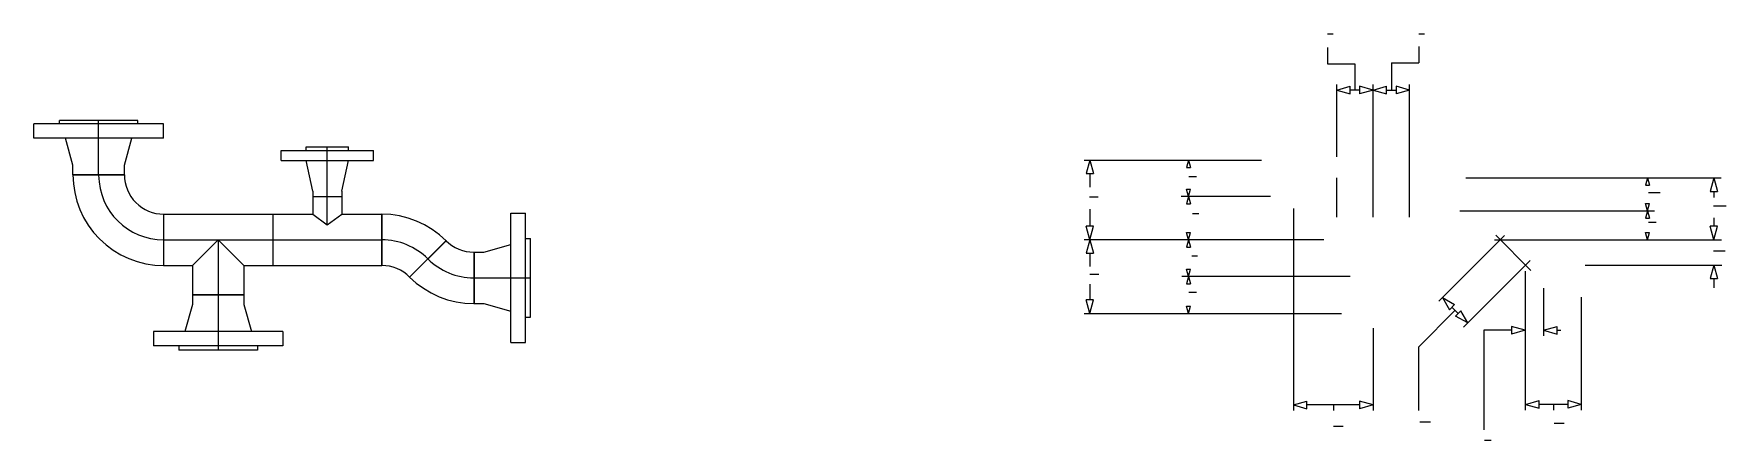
# Model space of a CAD drawing. Extents: x 435 to 3413, y 235 to 950.
import ezdxf

# ---------------------------------------------------------------- set-up
doc = ezdxf.new("R2010")
doc.units = 0
doc.header["$MEASUREMENT"] = 0
for name, color, linetype in [('-1', 7, 'CONTINUOUS'), ('1', 7, 'CONTINUOUS'), ('2', 7, 'CONTINUOUS'), ('21', 7, 'CONTINUOUS')]:
    doc.layers.add(name, color=color, linetype=linetype)

msp = doc.modelspace()

# ---------------------------------------------------------------- linework, layer by layer
at = {"layer": '-1', "color": 5, "linetype": 'Continuous'}
for p, q in [((2711.2, 949.7), (2721.2, 949.7)), ((2871.8, 949.7), (2881.8, 949.7)), ((2467.5, 698.4), (2480.5, 698.4)), ((2292.5, 663), (2307.5, 663)), ((3275.7, 670.8), (3296.7, 670.8)), ((2473.9, 633.4), (2484.9, 633.4)), ((3390.6, 647), (3412.6, 647)), ((3275.7, 618.3), (3289.7, 618.3)), ((3390.6, 568), (3410.6, 568)), ((2472.3, 559.1), (2482.3, 559.1)), ((2293.2, 526.8), (2309.2, 526.8)), ((2467.5, 494.9), (2480.5, 494.9)), ((2721.6, 259.6), (2738.6, 259.6)), ((2873.6, 267.2), (2892.6, 267.2)), ((3109.8, 264.8), (3127.8, 264.8)), ((2987.3, 234.7), (2999.3, 234.7))]:
    msp.add_line(p, q, dxfattribs=at)
at = {"layer": '1', "color": 3, "linetype": 'Continuous'}
for p, q in [((2711.4, 925.6), (2711.4, 896.8)), ((2871.7, 927.4), (2871.7, 898.6)), ((2711.4, 896.8), (2759.6, 896.8)), ((2759.6, 896.8), (2759.6, 850.8)), ((2823.6, 898.6), (2871.7, 898.6)), ((2823.6, 898.6), (2823.6, 850.8)), ((2727.6, 733.4), (2727.6, 860.8)), ((2727.6, 850.8), (2751.3, 857.4)), ((2727.6, 850.8), (2751.3, 844.3)), ((2751.3, 844.3), (2751.3, 857.4)), ((2767.8, 850.8), (2751.3, 850.8)), ((2791.6, 850.8), (2767.8, 857.4)), ((2767.8, 857.4), (2767.8, 844.3)), ((2791.6, 850.8), (2767.8, 844.3)), ((2791.6, 627.1), (2791.6, 860.8)), ((2791.6, 850.8), (2815.3, 857.4)), ((2791.6, 850.8), (2815.3, 844.3)), ((2815.3, 844.3), (2815.3, 857.4)), ((2855.6, 850.8), (2831.8, 857.4)), ((2831.8, 857.4), (2831.8, 844.3)), ((2855.6, 850.8), (2831.8, 844.3)), ((2855.6, 627.4), (2855.6, 860.8)), ((2283.3, 727.4), (2595.4, 727.4)), ((2293.3, 727.4), (2286.7, 703.7)), ((2293.3, 727.4), (2299.8, 703.7)), ((2466.8, 727.4), (2463.3, 714.7)), ((2463.3, 714.7), (2470.3, 714.7)), ((2466.8, 727.4), (2470.3, 714.7)), ((2286.7, 703.7), (2299.8, 703.7)), ((2293.3, 703.7), (2293.3, 680)), ((2727.6, 627.4), (2727.6, 696.4)), ((2954.6, 696.2), (3404.1, 696.2)), ((3274.1, 696.2), (3270.6, 683.5)), ((3274.1, 696.2), (3277.6, 683.5)), ((3390.9, 696.2), (3384.3, 672.5)), ((3390.9, 696.2), (3397.4, 672.5)), ((2611.2, 663.4), (2454, 663.4)), ((2463.3, 676.1), (2470.3, 676.1)), ((2466.8, 663.4), (2463.3, 676.1)), ((2466.8, 663.4), (2463.3, 650.7)), ((2466.8, 663.4), (2470.3, 676.1)), ((2466.8, 663.4), (2470.3, 650.7)), ((3270.6, 683.5), (3277.6, 683.5)), ((3384.3, 672.5), (3397.4, 672.5)), ((3390.9, 672.5), (3390.9, 662)), ((2293.3, 641), (2293.3, 611)), ((2463.3, 650.7), (2470.3, 650.7)), ((2651.4, 642.4), (2651.4, 286.7)), ((3270.6, 650.9), (3277.6, 650.9)), ((3274.1, 638.2), (3270.6, 650.9)), ((3274.1, 638.2), (3270.6, 625.5)), ((3270.6, 625.5), (3277.6, 625.5)), ((3274.1, 638.2), (3277.6, 650.9)), ((3274.1, 638.2), (3277.6, 625.5)), ((3390.9, 626), (3390.9, 611)), ((2293.3, 587.2), (2286.7, 611)), ((2299.8, 611), (2286.7, 611)), ((2293.3, 587.2), (2299.8, 611)), ((2466.8, 587.2), (2463.3, 599.9)), ((2463.3, 599.9), (2470.3, 599.9)), ((2466.8, 587.2), (2470.3, 599.9)), ((3270.6, 599.9), (3277.6, 599.9)), ((3274.1, 587.2), (3270.6, 599.9)), ((3274.1, 587.2), (3277.6, 599.9)), ((3390.9, 587.2), (3384.3, 611)), ((3397.4, 611), (3384.3, 611)), ((3390.9, 587.2), (3397.4, 611)), ((2705, 587.2), (2282.9, 587.2)), ((2293.3, 587.2), (2286.7, 563.5)), ((2293.3, 587.2), (2299.8, 563.5)), ((2466.8, 587.2), (2463.3, 574.5)), ((2463.3, 574.5), (2470.3, 574.5)), ((2466.8, 587.2), (2470.3, 574.5)), ((3022.9, 595), (2907.3, 479.4)), ((3004.8, 587.2), (3404.6, 587.2)), ((3069.2, 533.2), (3007.1, 595.3)), ((2286.7, 563.5), (2299.8, 563.5)), ((2293.3, 563.5), (2293.3, 540)), ((3068, 550.8), (2950.7, 433.5)), ((3164.3, 542.6), (3405.1, 542.6)), ((3390.9, 542.6), (3384.3, 518.9)), ((3390.9, 542.6), (3397.4, 518.9)), ((2293.3, 509), (2293.3, 481.4)), ((2751.2, 522.7), (2455, 522.7)), ((2466.8, 522.7), (2463.3, 535.4)), ((2463.3, 535.4), (2470.3, 535.4)), ((2466.8, 522.7), (2463.3, 510)), ((2463.3, 510), (2470.3, 510)), ((2466.8, 522.7), (2470.3, 535.4)), ((2466.8, 522.7), (2470.3, 510)), ((3058.8, 532), (3058.8, 287.7)), ((3384.3, 518.9), (3397.4, 518.9)), ((3390.9, 518.9), (3390.9, 502.5)), ((2293.3, 457.7), (2286.7, 481.4)), ((2299.8, 481.4), (2286.7, 481.4)), ((2293.3, 457.7), (2299.8, 481.4)), ((2913.5, 485.6), (2934.9, 473.4)), ((2913.5, 485.6), (2925.6, 464.2)), ((3091.3, 502.4), (3091.3, 418.1)), ((3157.8, 486.6), (3157.8, 287.7)), ((2283.3, 457.7), (2735.6, 457.7)), ((2463.3, 470.4), (2470.3, 470.4)), ((2466.8, 457.7), (2463.3, 470.4)), ((2466.8, 457.7), (2470.3, 470.4)), ((2935.8, 463.3), (2871.7, 399.2)), ((2925.6, 464.2), (2934.9, 473.4)), ((2941.3, 457.7), (2930.2, 468.8)), ((2946, 462.3), (2936.7, 453.1)), ((2958.1, 440.9), (2936.7, 453.1)), ((2958.1, 440.9), (2946, 462.3)), ((2791.6, 431.6), (2791.6, 286.7)), ((3035.1, 428.1), (2986.5, 428.1)), ((2986.5, 428.1), (2986.5, 252.7)), ((3058.8, 428.1), (3035.1, 434.6)), ((3035.1, 434.6), (3035.1, 421.5)), ((3058.8, 428.1), (3035.1, 421.5)), ((3091.3, 428.1), (3115, 434.6)), ((3091.3, 428.1), (3115, 421.5)), ((3115, 421.5), (3115, 434.6)), ((3115, 428.1), (3121.7, 428.1)), ((2871.7, 286.7), (2871.7, 399.2)), ((2651.4, 296.7), (2675.1, 303.2)), ((2675.1, 290.1), (2675.1, 303.2)), ((2791.6, 296.7), (2767.8, 303.2)), ((2767.8, 303.2), (2767.8, 290.1)), ((3059.8, 297.7), (3083.5, 304.2)), ((3083.5, 291.1), (3083.5, 304.2)), ((3157.8, 297.7), (3134.1, 304.2)), ((3134.1, 304.2), (3134.1, 291.1)), ((2651.4, 296.7), (2675.1, 290.1)), ((2767.8, 296.7), (2675.1, 296.7)), ((2721.5, 296.7), (2721.5, 286.7)), ((2791.6, 296.7), (2767.8, 290.1)), ((3059.8, 297.7), (3083.5, 291.1)), ((3134.1, 297.7), (3083.5, 297.7)), ((3108.8, 297.7), (3108.8, 287.7)), ((3157.8, 297.7), (3134.1, 291.1))]:
    msp.add_line(p, q, dxfattribs=at)
at = {"layer": '1', "color": 7, "linetype": 'Continuous'}
for p, q in [((435.3, 766), (435.3, 791.5)), ((480.3, 791.5), (480.3, 797.5)), ((618.3, 791.5), (618.3, 797.5)), ((663.3, 766), (663.3, 791.5)), ((504, 718.4), (490.8, 766)), ((594.5, 718.4), (607.8, 766)), ((870.6, 726.7), (870.6, 744.7)), ((870.6, 744.7), (1032.6, 744.7)), ((914.1, 750.7), (989.1, 750.7)), ((914.1, 744.7), (914.1, 750.7)), ((989.1, 744.7), (989.1, 750.7)), ((1032.6, 726.7), (1032.6, 744.7)), ((504, 701.5), (504, 718.4)), ((594.5, 701.5), (594.5, 718.4)), ((870.6, 726.7), (1032.6, 726.7)), ((926.1, 673), (914.1, 726.7)), ((977.1, 673), (989.1, 726.7)), ((926.1, 673), (926.1, 632.5)), ((926.1, 663.7), (977.1, 663.7)), ((977.1, 673), (977.1, 632.5)), ((663.6, 632.5), (663.6, 542)), ((663.6, 632.5), (926.1, 632.5)), ((855.6, 632.5), (855.6, 542)), ((926.1, 632.5), (951.6, 613.8)), ((951.6, 613.8), (977.1, 632.5)), ((977.1, 632.5), (1047.6, 632.5)), ((1047.6, 632.5), (1047.6, 542)), ((1047.6, 542), (1047.6, 632.5)), ((1274.5, 634.3), (1300, 634.3)), ((714.3, 542), (759.6, 587.2)), ((759.6, 587.2), (804.8, 542)), ((1160.4, 585.8), (1096.4, 521.8)), ((1096.4, 521.8), (1160.4, 585.7)), ((1160.4, 585.7), (1096.4, 521.8)), ((1226.8, 565.5), (1274.5, 578.8)), ((1300, 589.3), (1309, 589.3)), ((663.6, 542), (714.3, 542)), ((714.3, 542), (714.3, 473.6)), ((804.8, 542), (1047.6, 542)), ((804.8, 542), (804.8, 473.6)), ((1210, 565.5), (1226.8, 565.5)), ((714.3, 473.6), (701.1, 426)), ((804.8, 473.6), (818.1, 426)), ((1210, 475), (1226.8, 475)), ((1226.8, 475), (1274.5, 461.8)), ((1300, 451.3), (1309, 451.3)), ((645.6, 426), (645.6, 400.5)), ((873.6, 426), (873.6, 400.5)), ((690.6, 400.5), (690.6, 393)), ((828.6, 400.5), (828.6, 393)), ((1274.5, 406.3), (1300, 406.3))]:
    msp.add_line(p, q, dxfattribs=at)
at = {"layer": '1', "color": 4, "linetype": 'Continuous'}
for p, q in [((549.3, 700.8), (549.3, 797.5)), ((951.6, 613.8), (951.6, 750.7)), ((663.6, 587.2), (1047.6, 587.2)), ((759.6, 587.2), (759.6, 491.2)), ((1209.2, 520.3), (1309, 520.3)), ((759.6, 491.2), (759.6, 393))]:
    msp.add_line(p, q, dxfattribs=at)
for centre, start, end in [((663.6, 701.5), 180.3759, 270), ((1047.6, 472.9), 45, 90), ((1209.2, 634.6), 225.0033, 270)]:
    msp.add_arc(centre, 114.3, start, end, dxfattribs=at)
at = {"layer": '2', "color": 3, "linetype": 'Continuous'}
for p, q in [((2815.3, 850.8), (2831.8, 850.8)), ((2944.2, 638.2), (3286.4, 638.2))]:
    msp.add_line(p, q, dxfattribs=at)
at = {"layer": '21', "color": 7, "linetype": 'Continuous'}
for p, q in [((663.3, 791.5), (435.3, 791.5)), ((618.3, 797.5), (480.3, 797.5)), ((663.3, 766), (435.3, 766)), ((594.5, 701.5), (504, 701.5)), ((504, 701.5), (594.5, 701.5)), ((504, 701.5), (504.8, 685.9)), ((504.8, 685.9), (507.1, 670.4)), ((594.5, 701.5), (594.8, 694.8)), ((594.8, 694.8), (595.8, 688.1)), ((595.8, 688.1), (597.5, 681.5)), ((507.1, 670.4), (510.9, 655.2)), ((510.9, 655.2), (516.2, 640.5)), ((597.5, 681.5), (599.8, 675.1)), ((599.8, 675.1), (602.7, 669)), ((602.7, 669), (606.1, 663.2)), ((606.1, 663.2), (610.2, 657.7)), ((610.2, 657.7), (614.7, 652.7)), ((516.2, 640.5), (522.9, 626.3)), ((522.9, 626.3), (530.9, 612.9)), ((614.7, 652.7), (619.8, 648.2)), ((619.8, 648.2), (625.2, 644.1)), ((625.2, 644.1), (631, 640.6)), ((631, 640.6), (637.1, 637.7)), ((637.1, 637.7), (643.5, 635.5)), ((643.5, 635.5), (650.1, 633.8)), ((650.1, 633.8), (656.8, 632.8)), ((656.8, 632.8), (663.6, 632.5)), ((1047.6, 632.5), (1047.5, 632.5)), ((1063.2, 631.7), (1047.6, 632.5)), ((1078.7, 629.4), (1063.2, 631.7)), ((1093.9, 625.6), (1078.7, 629.4)), ((1108.6, 620.3), (1093.9, 625.6)), ((1274.5, 406.3), (1274.5, 634.3)), ((1300, 406.3), (1300, 634.3)), ((530.9, 612.9), (540.2, 600.3)), ((540.2, 600.3), (550.7, 588.7)), ((1122.8, 613.6), (1108.6, 620.3)), ((1136.2, 605.6), (1122.8, 613.6)), ((1148.8, 596.3), (1136.2, 605.6)), ((1160.4, 585.7), (1148.8, 596.3)), ((550.7, 588.7), (562.3, 578.2)), ((562.3, 578.2), (574.9, 568.9)), ((574.9, 568.9), (588.4, 560.8)), ((1160.4, 585.8), (1160.4, 585.7)), ((1160.4, 585.7), (1165.4, 581.2)), ((1165.4, 581.2), (1170.8, 577.2)), ((1170.8, 577.2), (1176.7, 573.7)), ((1176.7, 573.7), (1182.8, 570.8)), ((1182.8, 570.8), (1189.2, 568.5)), ((1189.2, 568.5), (1195.7, 566.9)), ((1195.7, 566.9), (1202.5, 565.9)), ((1202.5, 565.9), (1209.2, 565.5)), ((1309, 451.3), (1309, 589.3)), ((588.4, 560.8), (602.5, 554.1)), ((602.5, 554.1), (617.2, 548.9)), ((617.2, 548.9), (632.4, 545.1)), ((632.4, 545.1), (647.9, 542.8)), ((647.9, 542.8), (663.6, 542)), ((1047.6, 542), (1047.5, 542)), ((1054.3, 541.7), (1047.6, 542)), ((1061, 540.7), (1054.3, 541.7)), ((1067.6, 539), (1061, 540.7)), ((1074, 536.7), (1067.6, 539)), ((1080.1, 533.8), (1074, 536.7)), ((1209.2, 565.5), (1210, 565.6)), ((1210, 475), (1210, 565.5)), ((1210, 565.5), (1210, 475)), ((1085.9, 530.4), (1080.1, 533.8)), ((1091.4, 526.3), (1085.9, 530.4)), ((1096.4, 521.8), (1091.4, 526.3)), ((1096.4, 521.8), (1096.4, 521.8)), ((1096.4, 521.8), (1096.4, 521.8)), ((1096.4, 521.8), (1108, 511.2)), ((1108, 511.2), (1120.6, 501.9)), ((804.8, 490.5), (714.3, 490.5)), ((714.3, 490.5), (804.8, 490.5)), ((1120.6, 501.9), (1134, 493.9)), ((1134, 493.9), (1148.2, 487.2)), ((1148.2, 487.2), (1162.9, 481.9)), ((1162.9, 481.9), (1178.1, 478.1)), ((1178.1, 478.1), (1193.6, 475.8)), ((1193.6, 475.8), (1209.2, 475)), ((1209.2, 475), (1210, 475.1)), ((873.6, 426), (645.6, 426)), ((873.6, 400.5), (645.6, 400.5)), ((828.6, 393), (690.6, 393))]:
    msp.add_line(p, q, dxfattribs=at)

doc.saveas('drawing.dxf')
